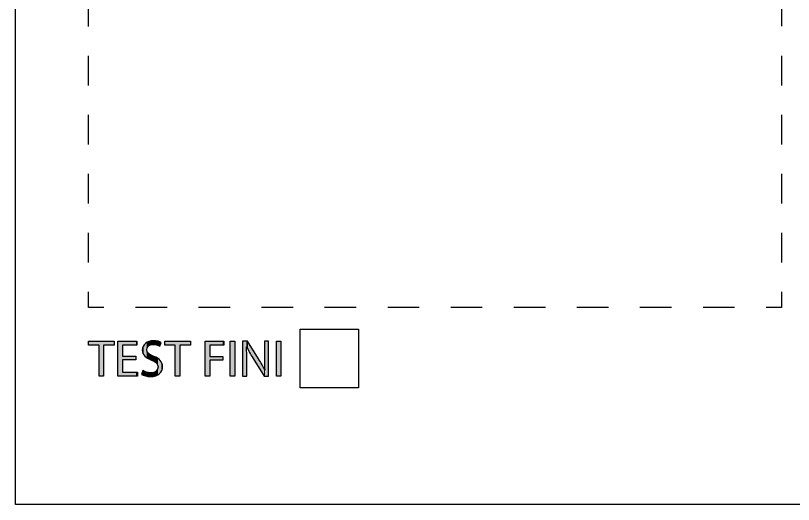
# Model space of a CAD drawing. Extents: x 0 to 360, y -268 to 0.
# Drawn here: x 0 to 106.6, y -268 to -201 of the extents above; entities that cross this region are included whole.
import ezdxf

# ---------------------------------------------------------------- set-up
doc = ezdxf.new("R2010")
doc.units = 0
for name, pattern in [('AI-LINETYPE-1', [8.644467, 4.322234, -4.322234]), ('AI-LINETYPE-2', [8.090112, 4.045056, -4.045056]), ('AI-LINETYPE-3', [8.644467, 4.322234, -4.322234]), ('AI-LINETYPE-4', [8.090112, 4.045056, -4.045056])]:
    doc.linetypes.add(name, pattern=pattern)
doc.layers.add('LAYER_1', color=7, linetype='CONTINUOUS')

# ---------------------------------------------------------------- blocks, each defined once
blk = doc.blocks.new('BLOCK_3')
at = {"layer": 'LAYER_1', "color": 250}
for points in [[(10, -170.12), (10, -168), (12.12, -168)], [(102.88, -168), (105, -168), (105, -170.12)], [(12.12, -241), (10, -241), (10, -238.88)], [(105, -238.88), (105, -241), (102.88, -241)]]:
    blk.add_lwpolyline(points, dxfattribs=at)
at = {"layer": 'LAYER_1', "color": 250, "linetype": 'AI-LINETYPE-3'}
blk.add_lwpolyline([(16.44, -168), (100.72, -168)], dxfattribs=at)
at = {"layer": 'LAYER_1', "color": 250, "linetype": 'AI-LINETYPE-2'}
blk.add_lwpolyline([(10, -234.84), (10, -172.14)], dxfattribs=at)
at = {"layer": 'LAYER_1', "color": 250, "linetype": 'AI-LINETYPE-4'}
blk.add_lwpolyline([(105, -174.16), (105, -236.86)], dxfattribs=at)
at = {"layer": 'LAYER_1', "color": 250, "linetype": 'AI-LINETYPE-1'}
blk.add_lwpolyline([(98.56, -241), (14.28, -241)], dxfattribs=at)
blk = doc.blocks.new('BLOCK_2')
at = {"layer": 'LAYER_1'}
blk.add_blockref('BLOCK_3', (0, 0), dxfattribs=at)
blk = doc.blocks.new('*U116')
at = {"layer": 'LAYER_1', "color": 250}
for points in [[(9.99, -246.17), (9.99, -245.64), (11.44, -246.17)], [(11.44, -246.17), (9.99, -245.64), (11.44, -245.64)], [(12.06, -246.17), (12.06, -245.64), (13.51, -246.17)], [(13.51, -246.17), (12.06, -245.64), (13.51, -245.64)]]:
    blk.add_solid(points, dxfattribs=at)
at = {"layer": 'LAYER_1', "color": 250, "extrusion": (0, 0, -1)}
for points in [[(-11.44, -250.4), (-11.44, -245.64), (-12.06, -250.4)], [(-12.06, -250.4), (-11.44, -245.64), (-12.06, -245.64)]]:
    blk.add_solid(points, dxfattribs=at)
blk = doc.blocks.new('*U117')
at = {"layer": 'LAYER_1', "color": 250, "extrusion": (0, 0, -1)}
for points in [[(-14.04, -250.4), (-14.04, -245.64), (-14.66, -250.4)], [(-14.66, -250.4), (-14.04, -245.64), (-14.66, -245.64)], [(-16.5, -246.16), (-16.5, -245.64), (-16.61, -246.16)], [(-16.61, -246.16), (-16.5, -245.64), (-16.61, -245.64)], [(-16.5, -250.4), (-16.5, -249.89), (-16.61, -250.4)], [(-16.61, -250.4), (-16.5, -249.89), (-16.61, -249.89)], [(-16.61, -250.4), (-16.61, -249.89), (-16.72, -250.4)], [(-16.72, -250.4), (-16.61, -249.89), (-16.72, -249.89)]]:
    blk.add_solid(points, dxfattribs=at)
at = {"layer": 'LAYER_1', "color": 250}
for points in [[(14.66, -246.16), (14.66, -245.64), (16.5, -246.16)], [(16.5, -246.16), (14.66, -245.64), (16.5, -245.64)], [(14.66, -248.17), (14.66, -247.66), (16.5, -248.17)], [(16.5, -248.17), (14.66, -247.66), (16.5, -247.66)], [(14.66, -250.4), (14.66, -249.89), (16.5, -250.4)], [(16.5, -250.4), (14.66, -249.89), (16.5, -249.89)]]:
    blk.add_solid(points, dxfattribs=at)
blk = doc.blocks.new('*U118')
at = {"layer": 'LAYER_1', "color": 250}
for points in [[(17.51, -247.4), (17.48, -246.34), (17.51, -246.31)], [(17.57, -247.5), (17.51, -246.31), (17.57, -246.21)], [(17.51, -247.4), (17.51, -246.31), (17.57, -247.5)], [(17.62, -247.57), (17.57, -246.21), (17.62, -246.12)], [(17.57, -247.5), (17.57, -246.21), (17.62, -247.57)], [(17.66, -247.62), (17.62, -246.12), (17.66, -246.07)], [(17.62, -247.57), (17.62, -246.12), (17.66, -247.62)], [(17.71, -247.68), (17.66, -246.07), (17.71, -246.03)], [(17.66, -247.62), (17.66, -246.07), (17.71, -247.68)], [(17.8, -247.75), (17.71, -246.03), (17.8, -245.93)], [(17.71, -247.68), (17.71, -246.03), (17.8, -247.75)], [(17.89, -247.84), (17.8, -245.93), (17.89, -245.87)], [(17.8, -247.75), (17.8, -245.93), (17.8, -247.76)], [(17.8, -247.76), (17.8, -245.93), (17.8, -245.93)], [(17.8, -247.76), (17.8, -245.93), (17.89, -247.84)], [(17.93, -247.86), (17.89, -245.87), (17.93, -245.84)], [(17.89, -247.84), (17.89, -245.87), (17.93, -247.86)], [(17.99, -247.9), (17.93, -245.84), (17.99, -245.8)], [(17.93, -247.86), (17.93, -245.84), (17.99, -247.9)], [(18.01, -246.66), (17.99, -245.8), (18.01, -245.79)], [(18.02, -246.62), (18.01, -245.79), (18.02, -245.78)], [(18.01, -246.66), (18.01, -245.79), (18.01, -245.79)], [(18.04, -246.54), (18.02, -245.78), (18.04, -245.77)], [(18.05, -246.53), (18.04, -245.77), (18.05, -245.77)], [(18.11, -246.42), (18.05, -245.77), (18.11, -245.74)], [(18.11, -246.42), (18.11, -245.74), (18.11, -245.74)], [(18.12, -246.4), (18.11, -245.74), (18.12, -245.74)], [(18.14, -246.38), (18.12, -245.74), (18.14, -245.73)], [(18.2, -246.31), (18.14, -245.73), (18.2, -245.7)], [(18.22, -246.29), (18.2, -245.7), (18.22, -245.69)], [(18.28, -246.25), (18.22, -245.69), (18.28, -245.66)], [(18.22, -246.29), (18.22, -245.69), (18.22, -245.69)], [(18.32, -246.21), (18.28, -245.66), (18.32, -245.65)], [(18.35, -246.2), (18.32, -245.65), (18.35, -245.65)], [(18.48, -246.14), (18.35, -245.65), (18.48, -245.62)], [(18.35, -246.2), (18.35, -245.65), (18.35, -245.65)], [(18.49, -246.14), (18.48, -245.62), (18.49, -245.61)], [(18.52, -246.13), (18.49, -245.61), (18.52, -245.61)], [(18.53, -246.13), (18.52, -245.61), (18.53, -245.6)], [(18.58, -246.11), (18.53, -245.6), (18.58, -245.59)], [(18.63, -246.1), (18.58, -245.59), (18.63, -245.59)], [(18.67, -246.09), (18.63, -245.59), (18.67, -245.59)], [(18.75, -246.09), (18.67, -245.59), (18.75, -245.58)], [(18.88, -246.08), (18.75, -245.58), (18.88, -245.57)], [(18.89, -246.07), (18.88, -245.57), (18.89, -245.57)], [(18.89, -246.07), (18.89, -245.57), (18.91, -246.08)], [(18.91, -246.08), (18.89, -245.57), (18.91, -245.57)], [(18.91, -246.08), (18.91, -245.57), (18.94, -246.08)], [(18.94, -246.08), (18.94, -245.57), (18.95, -246.08)], [(18.95, -246.08), (18.95, -245.57), (19.04, -246.09)], [(19.04, -246.09), (19.04, -245.57), (19.12, -246.09)], [(19.12, -246.09), (19.12, -245.58), (19.19, -246.1)], [(19.19, -246.1), (19.19, -245.58), (19.2, -246.1)], [(19.2, -246.1), (19.2, -245.58), (19.22, -246.1)], [(19.22, -246.1), (19.22, -245.59), (19.22, -246.1)], [(19.22, -246.1), (19.22, -245.59), (19.25, -246.11)], [(19.25, -246.11), (19.25, -245.59), (19.26, -246.11)], [(19.26, -246.11), (19.26, -245.59), (19.32, -246.13)], [(19.32, -246.13), (19.32, -245.6), (19.38, -246.14)], [(19.38, -246.14), (19.38, -245.61), (19.41, -246.15)], [(19.41, -246.15), (19.41, -245.62), (19.44, -246.15)], [(19.44, -246.15), (19.44, -245.62), (19.46, -246.16)], [(19.46, -246.16), (19.46, -245.62), (19.47, -246.16)], [(19.47, -246.16), (19.47, -245.63), (19.48, -246.17)], [(19.48, -246.17), (19.48, -245.63), (19.51, -246.18)], [(19.51, -246.18), (19.51, -245.63), (19.51, -246.18)], [(19.51, -246.18), (19.51, -245.63), (19.51, -246.18)], [(19.51, -246.18), (19.51, -245.63), (19.53, -246.18)], [(19.53, -246.18), (19.53, -245.64), (19.54, -246.19)], [(19.54, -246.19), (19.54, -245.64), (19.64, -246.23)], [(19.64, -246.23), (19.64, -245.67), (19.68, -246.24)], [(19.68, -246.24), (19.68, -245.68), (19.74, -246.28)], [(19.74, -246.28), (19.74, -245.7), (19.77, -246.29)], [(19.77, -246.29), (19.77, -245.71), (19.79, -246.3)], [(17.4, -247.1), (17.37, -246.86), (17.4, -246.65)], [(17.44, -247.23), (17.4, -246.59), (17.44, -246.48)], [(17.4, -247.12), (17.4, -246.65), (17.4, -246.59)], [(17.4, -247.12), (17.4, -246.59), (17.44, -247.23)], [(17.4, -247.1), (17.4, -246.65), (17.4, -247.12)], [(17.46, -247.31), (17.44, -246.48), (17.46, -246.41)], [(17.44, -247.23), (17.44, -246.48), (17.46, -247.31)], [(17.48, -247.35), (17.46, -246.41), (17.48, -246.34)], [(17.46, -247.31), (17.46, -246.41), (17.48, -247.35)], [(17.48, -247.35), (17.48, -246.34), (17.51, -247.4)], [(17.99, -247.9), (17.99, -246.79), (18.01, -247.91)], [(18.01, -247.91), (18.01, -246.92), (18.01, -247.91)], [(18.01, -247.91), (18.01, -246.94), (18.02, -247.92)], [(18.02, -247.92), (18.02, -246.98), (18.04, -247.94)], [(18.04, -247.94), (18.04, -247.06), (18.05, -247.94)], [(18.05, -247.94), (18.05, -247.08), (18.11, -247.98)], [(18.11, -247.98), (18.11, -247.18), (18.11, -247.98)], [(18.11, -247.98), (18.11, -247.18), (18.12, -247.98)], [(18.12, -247.98), (18.12, -247.21), (18.14, -247.99)], [(18.14, -247.99), (18.14, -247.23), (18.2, -248.02)], [(18.2, -248.02), (18.2, -247.29), (18.22, -248.03)], [(18.22, -248.03), (18.22, -247.32), (18.22, -248.03)], [(18.22, -248.03), (18.22, -247.32), (18.28, -248.07)], [(18.28, -248.07), (18.28, -247.36), (18.32, -248.09)], [(18.32, -248.09), (18.32, -247.4), (18.35, -248.1)], [(18.35, -248.1), (18.35, -247.42), (18.35, -248.1)], [(18.35, -248.1), (18.35, -247.42), (18.48, -248.15)], [(18.48, -248.15), (18.48, -247.49), (18.49, -248.16)], [(18.49, -248.16), (18.49, -247.5), (18.52, -248.17)], [(18.52, -248.17), (18.52, -247.52), (18.53, -248.17)], [(18.53, -248.17), (18.53, -247.52), (18.58, -248.19)], [(18.58, -248.19), (18.58, -247.55), (18.63, -248.21)], [(18.63, -248.21), (18.63, -247.57), (18.67, -248.23)], [(18.67, -248.23), (18.67, -247.58), (18.75, -248.27)], [(18.75, -248.27), (18.75, -247.62), (18.88, -248.33)], [(18.88, -248.33), (18.88, -247.68), (18.89, -248.33)], [(18.89, -248.33), (18.89, -247.68), (18.91, -248.34)], [(18.91, -248.34), (18.91, -247.69), (18.94, -248.35)], [(18.94, -248.35), (18.94, -247.71), (18.95, -248.36)], [(18.95, -248.36), (18.95, -247.71), (19.04, -248.4)], [(19.04, -248.4), (19.04, -247.75), (19.12, -248.45)], [(19.12, -248.45), (19.12, -247.78), (19.19, -248.5)], [(19.19, -248.5), (19.19, -247.81), (19.2, -248.5)], [(19.2, -248.5), (19.2, -247.81), (19.22, -248.52)], [(19.22, -248.52), (19.22, -247.82), (19.22, -248.52)], [(19.22, -248.52), (19.22, -247.83), (19.25, -248.55)], [(19.25, -248.55), (19.25, -247.84), (19.26, -248.56)], [(19.26, -248.56), (19.26, -247.85), (19.32, -248.61)], [(19.32, -248.61), (19.32, -247.88), (19.38, -248.68)], [(19.38, -248.68), (19.38, -247.91), (19.41, -248.73)], [(19.41, -248.73), (19.41, -247.93), (19.44, -248.79)], [(19.44, -248.79), (19.44, -247.94), (19.46, -248.82)], [(19.46, -248.82), (19.46, -247.95), (19.47, -248.84)], [(19.47, -248.84), (19.47, -247.96), (19.48, -248.85)], [(19.48, -248.85), (19.48, -247.96), (19.51, -248.97)], [(19.51, -248.97), (19.51, -247.98), (19.51, -248.98)], [(19.51, -248.98), (19.51, -247.98), (19.51, -249)], [(19.51, -249), (19.51, -247.99), (19.53, -249.15)], [(19.44, -250.26), (19.41, -249.56), (19.44, -249.5)], [(19.46, -250.26), (19.44, -249.5), (19.46, -249.48)], [(19.47, -250.25), (19.46, -249.48), (19.47, -249.45)], [(19.48, -250.25), (19.47, -249.45), (19.48, -249.43)], [(19.51, -250.24), (19.48, -249.43), (19.51, -249.33)], [(19.53, -250.22), (19.51, -249.28), (19.53, -249.15)], [(19.51, -250.23), (19.51, -249.32), (19.51, -249.28)], [(19.51, -250.23), (19.51, -249.33), (19.51, -249.32)], [(17.37, -250.22), (17.27, -250.17), (17.37, -249.85)], [(17.4, -250.23), (17.37, -249.85), (17.4, -249.78)], [(17.37, -250.22), (17.37, -249.85), (17.4, -250.23)], [(17.44, -250.25), (17.4, -249.77), (17.44, -249.65)], [(17.4, -250.23), (17.4, -249.78), (17.4, -249.77)], [(17.4, -250.23), (17.4, -249.77), (17.44, -250.25)], [(17.4, -250.23), (17.4, -249.78), (17.4, -250.23)], [(17.44, -250.25), (17.44, -249.65), (17.46, -250.26)], [(17.46, -250.26), (17.46, -249.67), (17.48, -250.28)], [(17.48, -250.28), (17.48, -249.68), (17.51, -250.29)], [(17.51, -250.29), (17.51, -249.69), (17.57, -250.31)], [(17.57, -250.31), (17.57, -249.72), (17.62, -250.32)], [(17.62, -250.32), (17.62, -249.75), (17.66, -250.34)], [(17.66, -250.34), (17.66, -249.78), (17.71, -250.36)], [(17.71, -250.36), (17.71, -249.79), (17.8, -250.38)], [(17.8, -250.38), (17.8, -249.83), (17.8, -250.39)], [(17.8, -250.39), (17.8, -249.83), (17.89, -250.4)], [(17.89, -250.4), (17.89, -249.86), (17.93, -250.41)], [(17.93, -250.41), (17.93, -249.87), (17.99, -250.42)], [(17.99, -250.42), (17.99, -249.89), (18.01, -250.43)], [(18.01, -250.43), (18.01, -249.89), (18.01, -250.43)], [(18.01, -250.43), (18.01, -249.89), (18.02, -250.43)], [(18.02, -250.43), (18.02, -249.89), (18.04, -250.43)], [(18.04, -250.43), (18.04, -249.9), (18.05, -250.44)], [(18.05, -250.44), (18.05, -249.9), (18.11, -250.45)], [(18.11, -250.45), (18.11, -249.91), (18.11, -250.45)], [(18.11, -250.45), (18.11, -249.91), (18.12, -250.45)], [(18.12, -250.45), (18.12, -249.92), (18.14, -250.45)], [(18.14, -250.45), (18.14, -249.92), (18.2, -250.46)], [(18.2, -250.46), (18.2, -249.94), (18.22, -250.46)], [(18.22, -250.46), (18.22, -249.94), (18.22, -250.46)], [(18.22, -250.46), (18.22, -249.94), (18.28, -250.46)], [(18.28, -250.46), (18.28, -249.94), (18.32, -250.47)], [(18.32, -250.47), (18.32, -249.95), (18.35, -250.47)], [(18.35, -250.47), (18.35, -249.95), (18.35, -250.47)], [(18.35, -250.47), (18.35, -249.95), (18.48, -250.48)], [(18.48, -250.48), (18.48, -249.96), (18.49, -250.48)], [(18.58, -250.47), (18.53, -249.96), (18.58, -249.96)], [(18.63, -250.47), (18.58, -249.96), (18.63, -249.96)], [(18.67, -250.47), (18.63, -249.96), (18.67, -249.95)], [(18.75, -250.46), (18.67, -249.95), (18.75, -249.95)], [(18.88, -250.45), (18.75, -249.95), (18.88, -249.92)], [(18.89, -250.45), (18.88, -249.92), (18.89, -249.92)], [(18.91, -250.44), (18.89, -249.92), (18.91, -249.91)], [(18.94, -250.44), (18.91, -249.91), (18.94, -249.91)], [(18.95, -250.43), (18.94, -249.91), (18.95, -249.9)], [(19.04, -250.41), (18.95, -249.9), (19.04, -249.87)], [(19.12, -250.39), (19.04, -249.87), (19.12, -249.83)], [(19.19, -250.37), (19.12, -249.83), (19.19, -249.79)], [(19.2, -250.37), (19.19, -249.79), (19.2, -249.78)], [(19.22, -250.37), (19.2, -249.78), (19.22, -249.77)], [(19.25, -250.35), (19.22, -249.77), (19.25, -249.75)], [(19.22, -250.37), (19.22, -249.77), (19.22, -249.77)], [(19.26, -250.35), (19.25, -249.75), (19.26, -249.74)], [(19.32, -250.32), (19.26, -249.74), (19.32, -249.68)], [(19.38, -250.3), (19.32, -249.68), (19.38, -249.62)], [(19.41, -250.28), (19.38, -249.62), (19.41, -249.56)]]:
    blk.add_solid(points, dxfattribs=at)
at = {"layer": 'LAYER_1', "color": 250, "extrusion": (0, 0, -1)}
for points in [[(-17.99, -246.79), (-17.99, -245.8), (-18.01, -246.66)], [(-18.01, -246.66), (-18.01, -245.79), (-18.01, -246.66)], [(-18.01, -246.66), (-18.01, -245.79), (-18.02, -246.62)], [(-18.02, -246.62), (-18.02, -245.78), (-18.04, -246.54)], [(-18.04, -246.54), (-18.04, -245.77), (-18.05, -246.53)], [(-18.05, -246.53), (-18.05, -245.77), (-18.11, -246.42)], [(-18.11, -246.42), (-18.11, -245.74), (-18.11, -246.42)], [(-18.11, -246.42), (-18.11, -245.74), (-18.12, -246.4)], [(-18.12, -246.4), (-18.12, -245.74), (-18.14, -246.38)], [(-18.14, -246.38), (-18.14, -245.73), (-18.2, -246.31)], [(-18.2, -246.31), (-18.2, -245.7), (-18.22, -246.29)], [(-18.22, -246.29), (-18.22, -245.69), (-18.22, -246.29)], [(-18.22, -246.29), (-18.22, -245.69), (-18.28, -246.25)], [(-18.28, -246.25), (-18.28, -245.66), (-18.32, -246.21)], [(-18.32, -246.21), (-18.32, -245.65), (-18.35, -246.2)], [(-18.35, -246.2), (-18.35, -245.65), (-18.35, -246.2)], [(-18.35, -246.2), (-18.35, -245.65), (-18.48, -246.14)], [(-18.48, -246.14), (-18.48, -245.62), (-18.49, -246.14)], [(-18.49, -246.14), (-18.49, -245.61), (-18.52, -246.13)], [(-18.52, -246.13), (-18.52, -245.61), (-18.53, -246.13)], [(-18.53, -246.13), (-18.53, -245.6), (-18.58, -246.11)], [(-18.58, -246.11), (-18.58, -245.59), (-18.63, -246.1)], [(-18.63, -246.1), (-18.63, -245.59), (-18.67, -246.09)], [(-18.67, -246.09), (-18.67, -245.59), (-18.75, -246.09)], [(-18.75, -246.09), (-18.75, -245.58), (-18.88, -246.08)], [(-18.88, -246.08), (-18.88, -245.57), (-18.89, -246.07)], [(-18.94, -246.08), (-18.91, -245.57), (-18.94, -245.57)], [(-18.95, -246.08), (-18.94, -245.57), (-18.95, -245.57)], [(-19.04, -246.09), (-18.95, -245.57), (-19.04, -245.57)], [(-19.12, -246.09), (-19.04, -245.57), (-19.12, -245.58)], [(-19.19, -246.1), (-19.12, -245.58), (-19.19, -245.58)], [(-19.2, -246.1), (-19.19, -245.58), (-19.2, -245.58)], [(-19.22, -246.1), (-19.2, -245.58), (-19.22, -245.59)], [(-19.22, -246.1), (-19.22, -245.59), (-19.22, -245.59)], [(-19.25, -246.11), (-19.22, -245.59), (-19.25, -245.59)], [(-19.26, -246.11), (-19.25, -245.59), (-19.26, -245.59)], [(-19.32, -246.13), (-19.26, -245.59), (-19.32, -245.6)], [(-19.38, -246.14), (-19.32, -245.6), (-19.38, -245.61)], [(-19.41, -246.15), (-19.38, -245.61), (-19.41, -245.62)], [(-19.44, -246.15), (-19.41, -245.62), (-19.44, -245.62)], [(-19.46, -246.16), (-19.44, -245.62), (-19.46, -245.62)], [(-19.47, -246.16), (-19.46, -245.62), (-19.47, -245.63)], [(-19.48, -246.17), (-19.47, -245.63), (-19.48, -245.63)], [(-19.51, -246.18), (-19.48, -245.63), (-19.51, -245.63)], [(-19.51, -246.18), (-19.51, -245.63), (-19.51, -245.63)], [(-19.51, -246.18), (-19.51, -245.63), (-19.51, -245.63)], [(-19.53, -246.18), (-19.51, -245.63), (-19.53, -245.64)], [(-19.54, -246.19), (-19.53, -245.64), (-19.54, -245.64)], [(-19.64, -246.23), (-19.54, -245.64), (-19.64, -245.67)], [(-19.68, -246.24), (-19.64, -245.67), (-19.68, -245.68)], [(-19.74, -246.28), (-19.68, -245.68), (-19.74, -245.7)], [(-19.77, -246.29), (-19.74, -245.7), (-19.77, -245.71)], [(-19.79, -246.3), (-19.77, -245.71), (-19.79, -245.72)], [(-19.79, -246.3), (-19.79, -245.72), (-19.84, -246.13)], [(-19.84, -246.13), (-19.79, -245.72), (-19.84, -245.75)], [(-19.84, -246.13), (-19.84, -245.75), (-19.92, -245.91)], [(-19.92, -245.91), (-19.84, -245.75), (-19.92, -245.78)], [(-19.92, -245.91), (-19.92, -245.78), (-19.96, -245.8)], [(-18.01, -247.91), (-17.99, -246.79), (-18.01, -246.92)], [(-18.01, -247.91), (-18.01, -246.92), (-18.01, -246.94)], [(-18.02, -247.92), (-18.01, -246.94), (-18.02, -246.98)], [(-18.04, -247.94), (-18.02, -246.98), (-18.04, -247.06)], [(-18.05, -247.94), (-18.04, -247.06), (-18.05, -247.08)], [(-18.11, -247.98), (-18.05, -247.08), (-18.11, -247.18)], [(-18.11, -247.98), (-18.11, -247.18), (-18.11, -247.18)], [(-18.12, -247.98), (-18.11, -247.18), (-18.12, -247.21)], [(-18.14, -247.99), (-18.12, -247.21), (-18.14, -247.23)], [(-18.2, -248.02), (-18.14, -247.23), (-18.2, -247.29)], [(-18.22, -248.03), (-18.2, -247.29), (-18.22, -247.32)], [(-18.22, -248.03), (-18.22, -247.32), (-18.22, -247.32)], [(-18.28, -248.07), (-18.22, -247.32), (-18.28, -247.36)], [(-18.32, -248.09), (-18.28, -247.36), (-18.32, -247.4)], [(-18.35, -248.1), (-18.32, -247.4), (-18.35, -247.42)], [(-18.35, -248.1), (-18.35, -247.42), (-18.35, -247.42)], [(-18.48, -248.15), (-18.35, -247.42), (-18.48, -247.49)], [(-18.49, -248.16), (-18.48, -247.49), (-18.49, -247.5)], [(-18.52, -248.17), (-18.49, -247.5), (-18.52, -247.52)], [(-18.53, -248.17), (-18.52, -247.52), (-18.53, -247.52)], [(-18.58, -248.19), (-18.53, -247.52), (-18.58, -247.55)], [(-18.63, -248.21), (-18.58, -247.55), (-18.63, -247.57)], [(-18.67, -248.23), (-18.63, -247.57), (-18.67, -247.58)], [(-18.75, -248.27), (-18.67, -247.58), (-18.75, -247.62)], [(-18.88, -248.33), (-18.75, -247.62), (-18.88, -247.68)], [(-18.89, -248.33), (-18.88, -247.68), (-18.89, -247.68)], [(-18.91, -248.34), (-18.89, -247.68), (-18.91, -247.69)], [(-18.94, -248.35), (-18.91, -247.69), (-18.94, -247.71)], [(-18.95, -248.36), (-18.94, -247.71), (-18.95, -247.71)], [(-19.04, -248.4), (-18.95, -247.71), (-19.04, -247.75)], [(-19.12, -248.45), (-19.04, -247.75), (-19.12, -247.78)], [(-19.19, -248.5), (-19.12, -247.78), (-19.19, -247.81)], [(-19.2, -248.5), (-19.19, -247.81), (-19.2, -247.81)], [(-19.22, -248.52), (-19.2, -247.81), (-19.22, -247.82)], [(-19.22, -248.52), (-19.22, -247.82), (-19.22, -247.83)], [(-19.25, -248.55), (-19.22, -247.83), (-19.25, -247.84)], [(-19.26, -248.56), (-19.25, -247.84), (-19.26, -247.85)], [(-19.32, -248.61), (-19.26, -247.85), (-19.32, -247.88)], [(-19.38, -248.68), (-19.32, -247.88), (-19.38, -247.91)], [(-19.41, -248.73), (-19.38, -247.91), (-19.41, -247.93)], [(-19.44, -248.79), (-19.41, -247.93), (-19.44, -247.94)], [(-19.46, -248.82), (-19.44, -247.94), (-19.46, -247.95)], [(-19.47, -248.84), (-19.46, -247.95), (-19.47, -247.96)], [(-19.48, -248.85), (-19.47, -247.96), (-19.48, -247.96)], [(-19.51, -248.97), (-19.48, -247.96), (-19.51, -247.98)], [(-19.51, -248.98), (-19.51, -247.98), (-19.51, -247.98)], [(-19.51, -249), (-19.51, -247.98), (-19.51, -247.99)], [(-19.53, -249.15), (-19.51, -247.99), (-19.53, -248)], [(-19.53, -250.22), (-19.53, -248), (-19.54, -250.21)], [(-19.54, -250.21), (-19.53, -248), (-19.54, -248)], [(-19.54, -250.21), (-19.54, -248), (-19.64, -250.13)], [(-19.64, -250.13), (-19.54, -248), (-19.64, -248.08)], [(-19.64, -250.13), (-19.64, -248.08), (-19.68, -250.11)], [(-19.68, -250.11), (-19.64, -248.08), (-19.68, -248.1)], [(-19.68, -250.11), (-19.68, -248.1), (-19.74, -250.07)], [(-19.74, -250.07), (-19.68, -248.1), (-19.74, -248.16)], [(-19.74, -250.07), (-19.74, -248.16), (-19.77, -250.02)], [(-19.77, -250.02), (-19.74, -248.16), (-19.77, -248.19)], [(-19.77, -250.02), (-19.77, -248.19), (-19.79, -250.01)], [(-19.79, -250.01), (-19.77, -248.19), (-19.79, -248.2)], [(-19.79, -250.01), (-19.79, -248.2), (-19.84, -249.94)], [(-19.84, -249.94), (-19.79, -248.2), (-19.84, -248.26)], [(-19.84, -249.94), (-19.84, -248.26), (-19.92, -249.86)], [(-19.92, -249.86), (-19.84, -248.26), (-19.92, -248.36)], [(-19.92, -249.86), (-19.92, -248.36), (-19.96, -249.79)], [(-19.96, -249.79), (-19.92, -248.36), (-19.96, -248.41)], [(-19.96, -249.79), (-19.96, -248.41), (-19.98, -249.75)], [(-19.98, -249.75), (-19.96, -248.41), (-19.98, -248.44)], [(-19.98, -249.75), (-19.98, -248.44), (-20.05, -249.63)], [(-20.05, -249.63), (-19.98, -248.44), (-20.05, -248.58)], [(-19.44, -250.26), (-19.44, -249.5), (-19.46, -250.26)], [(-19.46, -250.26), (-19.46, -249.48), (-19.47, -250.25)], [(-19.47, -250.25), (-19.47, -249.45), (-19.48, -250.25)], [(-19.48, -250.25), (-19.48, -249.43), (-19.51, -250.24)], [(-19.51, -250.23), (-19.51, -249.28), (-19.53, -250.22)], [(-19.51, -250.23), (-19.51, -249.32), (-19.51, -250.23)], [(-19.51, -250.24), (-19.51, -249.33), (-19.51, -250.23)], [(-20.05, -249.63), (-20.05, -248.58), (-20.07, -249.54)], [(-20.07, -249.54), (-20.05, -248.58), (-20.07, -248.63)], [(-20.07, -249.54), (-20.07, -248.63), (-20.12, -249.37)], [(-20.12, -249.37), (-20.07, -248.63), (-20.12, -248.83)], [(-20.12, -249.37), (-20.12, -248.83), (-20.13, -249.3)], [(-20.13, -249.3), (-20.12, -248.83), (-20.13, -248.85)], [(-20.13, -249.3), (-20.13, -248.85), (-20.15, -249.1)], [(-17.46, -250.26), (-17.44, -249.65), (-17.46, -249.67)], [(-17.48, -250.28), (-17.46, -249.67), (-17.48, -249.68)], [(-17.51, -250.29), (-17.48, -249.68), (-17.51, -249.69)], [(-17.57, -250.31), (-17.51, -249.69), (-17.57, -249.72)], [(-17.62, -250.32), (-17.57, -249.72), (-17.62, -249.75)], [(-17.66, -250.34), (-17.62, -249.75), (-17.66, -249.78)], [(-17.71, -250.36), (-17.66, -249.78), (-17.71, -249.79)], [(-17.8, -250.38), (-17.71, -249.79), (-17.8, -249.83)], [(-17.8, -250.39), (-17.8, -249.83), (-17.8, -249.83)], [(-17.89, -250.4), (-17.8, -249.83), (-17.89, -249.86)], [(-17.93, -250.41), (-17.89, -249.86), (-17.93, -249.87)], [(-17.99, -250.42), (-17.93, -249.87), (-17.99, -249.89)], [(-18.01, -250.43), (-17.99, -249.89), (-18.01, -249.89)], [(-18.01, -250.43), (-18.01, -249.89), (-18.01, -249.89)], [(-18.02, -250.43), (-18.01, -249.89), (-18.02, -249.89)], [(-18.04, -250.43), (-18.02, -249.89), (-18.04, -249.9)], [(-18.05, -250.44), (-18.04, -249.9), (-18.05, -249.9)], [(-18.11, -250.45), (-18.05, -249.9), (-18.11, -249.91)], [(-18.11, -250.45), (-18.11, -249.91), (-18.11, -249.91)], [(-18.12, -250.45), (-18.11, -249.91), (-18.12, -249.92)], [(-18.14, -250.45), (-18.12, -249.92), (-18.14, -249.92)], [(-18.2, -250.46), (-18.14, -249.92), (-18.2, -249.94)], [(-18.22, -250.46), (-18.2, -249.94), (-18.22, -249.94)], [(-18.22, -250.46), (-18.22, -249.94), (-18.22, -249.94)], [(-18.28, -250.46), (-18.22, -249.94), (-18.28, -249.94)], [(-18.32, -250.47), (-18.28, -249.94), (-18.32, -249.95)], [(-18.35, -250.47), (-18.32, -249.95), (-18.35, -249.95)], [(-18.35, -250.47), (-18.35, -249.95), (-18.35, -249.95)], [(-18.48, -250.48), (-18.35, -249.95), (-18.48, -249.96)], [(-18.49, -250.48), (-18.48, -249.96), (-18.49, -249.96)], [(-18.49, -250.48), (-18.49, -249.96), (-18.52, -250.48)], [(-18.52, -250.48), (-18.49, -249.96), (-18.52, -249.96)], [(-18.52, -250.48), (-18.52, -249.96), (-18.53, -250.48)], [(-18.53, -250.48), (-18.52, -249.96), (-18.53, -249.96)], [(-18.53, -250.48), (-18.53, -249.96), (-18.58, -250.47)], [(-18.58, -250.47), (-18.58, -249.96), (-18.63, -250.47)], [(-18.63, -250.47), (-18.63, -249.96), (-18.67, -250.47)], [(-18.67, -250.47), (-18.67, -249.95), (-18.75, -250.46)], [(-18.75, -250.46), (-18.75, -249.95), (-18.88, -250.45)], [(-18.88, -250.45), (-18.88, -249.92), (-18.89, -250.45)], [(-18.89, -250.45), (-18.89, -249.92), (-18.91, -250.44)], [(-18.91, -250.44), (-18.91, -249.91), (-18.94, -250.44)], [(-18.94, -250.44), (-18.94, -249.91), (-18.95, -250.43)], [(-18.95, -250.43), (-18.95, -249.9), (-19.04, -250.41)], [(-19.04, -250.41), (-19.04, -249.87), (-19.12, -250.39)], [(-19.12, -250.39), (-19.12, -249.83), (-19.19, -250.37)], [(-19.19, -250.37), (-19.19, -249.79), (-19.2, -250.37)], [(-19.2, -250.37), (-19.2, -249.78), (-19.22, -250.37)], [(-19.22, -250.37), (-19.22, -249.77), (-19.22, -250.37)], [(-19.22, -250.37), (-19.22, -249.77), (-19.25, -250.35)], [(-19.25, -250.35), (-19.25, -249.75), (-19.26, -250.35)], [(-19.26, -250.35), (-19.26, -249.74), (-19.32, -250.32)], [(-19.32, -250.32), (-19.32, -249.68), (-19.38, -250.3)], [(-19.38, -250.3), (-19.38, -249.62), (-19.41, -250.28)], [(-19.41, -250.28), (-19.41, -249.56), (-19.44, -250.26)]]:
    blk.add_solid(points, dxfattribs=at)
blk = doc.blocks.new('*U119')
at = {"layer": 'LAYER_1', "color": 250}
for points in [[(20.45, -246.17), (20.45, -245.64), (21.9, -246.17)], [(21.9, -246.17), (20.45, -245.64), (21.9, -245.64)], [(22.52, -246.17), (22.52, -245.64), (23.97, -246.17)], [(23.97, -246.17), (22.52, -245.64), (23.97, -245.64)]]:
    blk.add_solid(points, dxfattribs=at)
at = {"layer": 'LAYER_1', "color": 250, "extrusion": (0, 0, -1)}
for points in [[(-21.9, -250.4), (-21.9, -245.64), (-22.52, -250.4)], [(-22.52, -250.4), (-21.9, -245.64), (-22.52, -245.64)]]:
    blk.add_solid(points, dxfattribs=at)
blk = doc.blocks.new('*U120')
at = {"layer": 'LAYER_1', "color": 250, "extrusion": (0, 0, -1)}
for points in [[(-25.99, -250.4), (-25.99, -245.64), (-26.61, -250.4)], [(-26.61, -250.4), (-25.99, -245.64), (-26.61, -245.64)], [(-28.4, -246.16), (-28.4, -245.64), (-28.55, -246.16)], [(-28.55, -246.16), (-28.4, -245.64), (-28.55, -245.64)]]:
    blk.add_solid(points, dxfattribs=at)
at = {"layer": 'LAYER_1', "color": 250}
for points in [[(26.61, -246.16), (26.61, -245.64), (28.4, -246.16)], [(28.4, -246.16), (26.61, -245.64), (28.4, -245.64)], [(26.61, -248.25), (26.61, -247.74), (28.4, -248.25)], [(28.4, -248.25), (26.61, -247.74), (28.4, -247.74)]]:
    blk.add_solid(points, dxfattribs=at)
blk = doc.blocks.new('*U121')
at = {"layer": 'LAYER_1', "color": 250, "extrusion": (0, 0, -1)}
for points in [[(-29.42, -250.4), (-29.42, -245.64), (-30.04, -250.4)], [(-30.04, -250.4), (-29.42, -245.64), (-30.04, -245.64)]]:
    blk.add_solid(points, dxfattribs=at)
blk = doc.blocks.new('*U122')
at = {"layer": 'LAYER_1', "color": 250, "extrusion": (0, 0, -1)}
for points in [[(-31.12, -250.4), (-31.12, -245.64), (-31.65, -250.4)], [(-31.65, -250.4), (-31.12, -245.64), (-31.65, -245.64)], [(-31.65, -246.41), (-31.65, -245.64), (-31.67, -246.4)], [(-31.67, -246.4), (-31.65, -245.64), (-31.67, -245.64)], [(-31.69, -246.43), (-31.67, -245.64), (-31.69, -245.64)], [(-31.7, -246.44), (-31.69, -245.64), (-31.7, -245.64)], [(-31.79, -246.65), (-31.7, -245.64), (-31.79, -245.64)], [(-31.86, -246.79), (-31.79, -245.64), (-31.86, -245.75)], [(-32.08, -247.19), (-31.86, -245.75), (-32.08, -246.09)], [(-32.56, -247.99), (-32.08, -246.09), (-32.56, -246.85)], [(-34.12, -248.65), (-34.11, -245.64), (-34.12, -245.64)], [(-34.16, -249.24), (-34.12, -245.64), (-34.16, -245.64)], [(-34.18, -249.59), (-34.16, -245.64), (-34.18, -245.64)], [(-34.18, -250.4), (-34.18, -245.64), (-34.69, -250.4)], [(-34.69, -250.4), (-34.18, -245.64), (-34.69, -245.64)], [(-31.65, -250.4), (-31.65, -246.41), (-31.67, -250.4)], [(-31.67, -250.4), (-31.65, -246.41), (-31.67, -246.97)], [(-31.67, -250.4), (-31.67, -246.97), (-31.69, -250.4)], [(-31.69, -250.4), (-31.67, -246.97), (-31.69, -247.32)], [(-31.69, -250.4), (-31.69, -247.32), (-31.7, -250.4)], [(-31.7, -250.4), (-31.69, -247.32), (-31.7, -248.37)], [(-33.31, -249.19), (-32.56, -246.85), (-33.31, -248.05)], [(-33.78, -249.95), (-33.31, -248.05), (-33.78, -248.85)], [(-34.07, -250.4), (-33.78, -248.85), (-34.07, -249.41)], [(-34.07, -250.4), (-34.07, -249.41), (-34.11, -250.4)], [(-34.11, -250.4), (-34.07, -249.41), (-34.11, -249.5)], [(-34.11, -250.4), (-34.11, -249.5), (-34.12, -250.4)], [(-34.12, -250.4), (-34.11, -249.5), (-34.12, -249.53)], [(-34.12, -250.4), (-34.12, -249.53), (-34.16, -250.4)], [(-34.16, -250.4), (-34.12, -249.53), (-34.16, -249.6)], [(-34.16, -250.4), (-34.16, -249.6), (-34.18, -250.4)]]:
    blk.add_solid(points, dxfattribs=at)
at = {"layer": 'LAYER_1', "color": 250}
for points in [[(31.67, -246.4), (31.67, -245.64), (31.69, -246.43)], [(31.69, -246.43), (31.69, -245.64), (31.7, -246.44)], [(31.7, -246.44), (31.7, -245.64), (31.79, -246.65)], [(31.79, -246.65), (31.79, -245.64), (31.86, -246.79)], [(31.86, -246.79), (31.86, -245.75), (32.08, -247.19)], [(32.08, -247.19), (32.08, -246.09), (32.56, -247.99)], [(34.11, -247.63), (34.11, -245.64), (34.12, -248.65)], [(34.12, -248.65), (34.12, -245.64), (34.16, -249.24)], [(34.16, -249.24), (34.16, -245.64), (34.18, -249.59)], [(32.56, -247.99), (32.56, -246.85), (33.31, -249.19)], [(33.31, -249.19), (33.31, -248.05), (33.78, -249.95)], [(33.78, -249.95), (33.78, -248.85), (34.07, -250.4)], [(34.18, -250.4), (34.16, -249.6), (34.18, -249.59)]]:
    blk.add_solid(points, dxfattribs=at)
blk = doc.blocks.new('*U123')
at = {"layer": 'LAYER_1', "color": 250, "extrusion": (0, 0, -1)}
for points in [[(-35.75, -250.4), (-35.75, -245.64), (-36.37, -250.4)], [(-36.37, -250.4), (-35.75, -245.64), (-36.37, -245.64)]]:
    blk.add_solid(points, dxfattribs=at)
blk = doc.blocks.new('BLOCK_16')
at = {"layer": 'LAYER_1'}
for points in [[(11.44, -246.17), (9.99, -246.17), (9.99, -245.64), (13.51, -245.64), (13.51, -246.17), (12.06, -246.17), (12.06, -250.4), (11.44, -250.4), (11.44, -246.17)], [(16.5, -248.17), (14.66, -248.17), (14.66, -249.89), (16.72, -249.89), (16.72, -250.4), (14.04, -250.4), (14.04, -245.64), (16.61, -245.64), (16.61, -246.16), (14.66, -246.16), (14.66, -247.66), (16.5, -247.66), (16.5, -248.17)], [(21.9, -246.17), (20.45, -246.17), (20.45, -245.64), (23.97, -245.64), (23.97, -246.17), (22.52, -246.17), (22.52, -250.4), (21.9, -250.4), (21.9, -246.17)], [(25.99, -245.64), (28.55, -245.64), (28.55, -246.16), (26.61, -246.16), (26.61, -247.74), (28.4, -247.74), (28.4, -248.25), (26.61, -248.25), (26.61, -250.4), (25.99, -250.4), (25.99, -245.64)], [(30.04, -245.64), (30.04, -250.4), (29.42, -250.4), (29.42, -245.64), (30.04, -245.64)], [(36.37, -245.64), (36.37, -250.4), (35.75, -250.4), (35.75, -245.64), (36.37, -245.64)]]:
    blk.add_lwpolyline(points, dxfattribs=at)
for points, knots in [([(17.44, -249.65), (17.71, -249.83), (18.11, -249.96), (18.53, -249.96), (19.16, -249.96), (19.53, -249.63), (19.53, -249.15), (19.53, -248.71), (19.27, -248.45), (18.63, -248.21), (17.85, -247.93), (17.37, -247.52), (17.37, -246.86), (17.37, -246.12), (17.99, -245.57), (18.91, -245.57), (19.39, -245.57), (19.75, -245.68), (19.96, -245.8), (19.96, -245.8), (19.79, -246.3), (19.79, -246.3), (19.64, -246.21), (19.32, -246.07), (18.89, -246.07), (18.24, -246.07), (17.99, -246.46), (17.99, -246.79), (17.99, -247.23), (18.28, -247.45), (18.94, -247.71), (19.74, -248.02), (20.15, -248.4), (20.15, -249.1), (20.15, -249.84), (19.61, -250.48), (18.49, -250.48), (18.03, -250.48), (17.53, -250.34), (17.27, -250.17), (17.27, -250.17), (17.44, -249.65), (17.44, -249.65)], [0, 0, 0, 0, 1, 1, 1, 2, 2, 2, 3, 3, 3, 4, 4, 4, 5, 5, 5, 6, 6, 6, 7, 7, 7, 8, 8, 8, 9, 9, 9, 10, 10, 10, 11, 11, 11, 12, 12, 12, 13, 13, 13, 14, 14, 14, 14]), ([(31.12, -250.4), (31.12, -250.4), (31.12, -245.64), (31.12, -245.64), (31.12, -245.64), (31.79, -245.64), (31.79, -245.64), (31.79, -245.64), (33.31, -248.05), (33.31, -248.05), (33.66, -248.61), (33.94, -249.11), (34.16, -249.6), (34.16, -249.6), (34.18, -249.59), (34.18, -249.59), (34.12, -248.95), (34.11, -248.38), (34.11, -247.63), (34.11, -247.63), (34.11, -245.64), (34.11, -245.64), (34.11, -245.64), (34.69, -245.64), (34.69, -245.64), (34.69, -245.64), (34.69, -250.4), (34.69, -250.4), (34.69, -250.4), (34.07, -250.4), (34.07, -250.4), (34.07, -250.4), (32.56, -247.99), (32.56, -247.99), (32.23, -247.46), (31.91, -246.91), (31.67, -246.4), (31.67, -246.4), (31.65, -246.41), (31.65, -246.41), (31.69, -247.01), (31.7, -247.58), (31.7, -248.37), (31.7, -248.37), (31.7, -250.4), (31.7, -250.4), (31.7, -250.4), (31.12, -250.4), (31.12, -250.4)], [0, 0, 0, 0, 1, 1, 1, 2, 2, 2, 3, 3, 3, 4, 4, 4, 5, 5, 5, 6, 6, 6, 7, 7, 7, 8, 8, 8, 9, 9, 9, 10, 10, 10, 11, 11, 11, 12, 12, 12, 13, 13, 13, 14, 14, 14, 15, 15, 15, 16, 16, 16, 16])]:
    blk.add_open_spline(points, degree=3, knots=knots, dxfattribs=at)
at = {"layer": 'LAYER_1', "color": 250}
for name in ['*U116', '*U117', '*U118', '*U119', '*U120', '*U121', '*U122', '*U123']:
    blk.add_blockref(name, (0, 0), dxfattribs=at)

msp = doc.modelspace()

# ---------------------------------------------------------------- linework, layer by layer
at = {"layer": 'LAYER_1', "color": 250}
for points in [[(360, -268), (0, -268), (0, 0), (360, 0), (360, -268)], [(47, -252), (39, -252), (39, -244), (47, -244), (47, -252)]]:
    msp.add_lwpolyline(points, dxfattribs=at)

# ---------------------------------------------------------------- block references
at = {"layer": 'LAYER_1'}
for name in ['BLOCK_2', 'BLOCK_16']:
    msp.add_blockref(name, (0, 0), dxfattribs=at)

doc.saveas('drawing.dxf')
